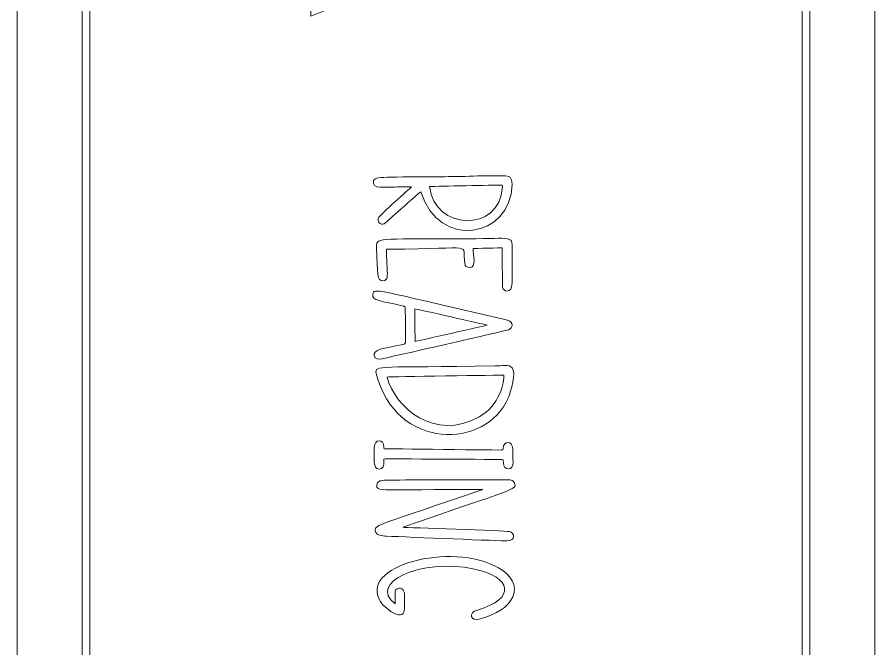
# Model space of a CAD drawing. Header units: inches. Extents: x 186 to 318, y 11 to 493.
# Drawn here: x 186.5 to 317.5, y 261.7 to 358.3 of the extents above; entities that cross this region are included whole.
import ezdxf

# ---------------------------------------------------------------- set-up
doc = ezdxf.new("R2010")
doc.units = ezdxf.units.IN
doc.header["$MEASUREMENT"] = 0
doc.layers.add('_U+0421_U+043B_U+043E_U+0439 1', color=7, linetype='Continuous')

msp = doc.modelspace()

# ---------------------------------------------------------------- linework, layer by layer
at = {"layer": '_U+0421_U+043B_U+043E_U+0439 1', "color": 1, "lineweight": 9, "true_color": 0xff0000}
msp.add_open_spline([(305.39, 493.2), (305.39, 493.2), (198.61, 493.2), (198.61, 493.2), (191.91, 493.2), (186.48, 487.77), (186.48, 481.07), (186.48, 481.07), (186.48, 22.93), (186.48, 22.93), (186.48, 16.23), (191.91, 10.8), (198.61, 10.8), (198.61, 10.8), (305.39, 10.8), (305.39, 10.8), (312.09, 10.8), (317.52, 16.23), (317.52, 22.93), (317.52, 22.93), (317.52, 481.07), (317.52, 481.07), (317.52, 487.77), (312.09, 493.2), (305.39, 493.2)], degree=3, knots=[0, 0, 0, 0, 1, 1, 1, 2, 2, 2, 3, 3, 3, 4, 4, 4, 5, 5, 5, 6, 6, 6, 7, 7, 7, 8, 8, 8, 8], dxfattribs=at)
at = {"layer": '_U+0421_U+043B_U+043E_U+0439 1', "color": 7, "lineweight": 9, "true_color": 0xffffff}
for points, knots in [([(307.6, 470.7), (307.6, 470.7), (307.6, 33.3), (307.6, 33.3), (307.6, 27.75), (304.88, 21.12), (296.82, 21.12), (296.82, 21.12), (207.18, 21.12), (207.18, 21.12), (201.24, 21.12), (196.4, 26.59), (196.4, 33.3), (196.4, 33.3), (196.4, 470.7), (196.4, 470.7), (196.4, 477.41), (201.23, 482.88), (207.18, 482.88), (207.18, 482.88), (296.82, 482.88), (296.82, 482.88), (302.77, 482.88), (307.6, 477.41), (307.6, 470.7)], [0, 0, 0, 0, 1, 1, 1, 2, 2, 2, 3, 3, 3, 4, 4, 4, 5, 5, 5, 6, 6, 6, 7, 7, 7, 8, 8, 8, 8]), ([(306.4, 397.02), (306.4, 397.02), (306.4, 416.07), (306.4, 416.07), (305.56, 413.95), (304.11, 412.2), (301.82, 412.2), (298.74, 412.2), (296, 414.6), (297.23, 419.36), (291.79, 417.15), (289.13, 420.63), (289.07, 423.51), (287.79, 419.4), (283.33, 416.19), (277.97, 418.41), (278.14, 413.77), (271.38, 408.55), (266.86, 410.24), (267.93, 403.72), (264.04, 400.21), (258.07, 400.6), (260.09, 383.33), (250.6, 365.51), (231.37, 358.42), (231.29, 366.97), (226.22, 370.85), (222.51, 378.22), (218.99, 385.21), (218.33, 393.92), (221.34, 401.59), (213.61, 398.36), (205.48, 397.74), (197.6, 399.44), (197.6, 399.44), (197.6, 108.62), (197.6, 108.62), (198.05, 109.04), (198.67, 108.92), (198.98, 108.51), (199.66, 107.61), (198.46, 106.46), (197.6, 107.28), (197.6, 107.28), (197.6, 86.9), (197.6, 86.9), (197.98, 88.22), (198.79, 90.22), (200.38, 91.24), (202.94, 92.86), (208.86, 91.33), (207.15, 84.71), (208.4, 85.22), (210.18, 85.7), (211.78, 85.22), (213.51, 84.69), (215.29, 82.83), (215.47, 80.77), (216.41, 83.34), (218.43, 85.49), (220.45, 86.14), (222.73, 86.87), (225.02, 86.24), (226.41, 85.66), (226.24, 90.31), (233, 95.52), (237.52, 93.84), (236.44, 100.42), (240.46, 103.87), (246.31, 103.49), (244.29, 120.89), (253.86, 138.59), (273.01, 145.65), (273.09, 137.12), (278.17, 133.18), (281.87, 125.85), (285.42, 118.79), (286.03, 110.07), (283.04, 102.48), (290.53, 105.6), (298.5, 106.33), (306.4, 104.71), (306.4, 104.71), (306.4, 395.22), (306.4, 395.22), (304.84, 394.8), (304.87, 397.44), (306.4, 397.02)], [0, 0, 0, 0, 1, 1, 1, 2, 2, 2, 3, 3, 3, 4, 4, 4, 5, 5, 5, 6, 6, 6, 7, 7, 7, 8, 8, 8, 9, 9, 9, 10, 10, 10, 11, 11, 11, 12, 12, 12, 13, 13, 13, 14, 14, 14, 15, 15, 15, 16, 16, 16, 17, 17, 17, 18, 18, 18, 19, 19, 19, 20, 20, 20, 21, 21, 21, 22, 22, 22, 23, 23, 23, 24, 24, 24, 25, 25, 25, 26, 26, 26, 27, 27, 27, 28, 28, 28, 29, 29, 29, 29]), ([(241.1, 332.52), (240.97, 332.65), (240.91, 332.83), (240.91, 333.01), (240.95, 334.01), (241.97, 333.78), (250.49, 333.86), (252.16, 333.88), (253.87, 333.9), (255.56, 333.95), (257.22, 334.01), (258.87, 334.02), (260.69, 334.03), (261.71, 334.02), (262.11, 333.84), (262.09, 332.68), (261.95, 324.53), (250.96, 322.6), (248.14, 331.59), (247.68, 331.23), (242.61, 326.68), (242.56, 326.66), (241.98, 326.46), (241.44, 327.02), (241.68, 327.58), (241.86, 328.02), (246.38, 332.01), (246.74, 332.32), (244.35, 332.36), (245.43, 332.29), (242.86, 332.27), (242.29, 332.27), (241.47, 332.15), (241.1, 332.52)], [0, 0, 0, 0, 1, 1, 1, 2, 2, 2, 3, 3, 3, 4, 4, 4, 5, 5, 5, 6, 6, 6, 7, 7, 7, 8, 8, 8, 9, 9, 9, 10, 10, 10, 11, 11, 11, 11]), ([(249.5, 332.36), (250.18, 325.69), (260.23, 325.17), (260.62, 332.33), (260.64, 332.62), (260.65, 332.57), (260.36, 332.57), (257.99, 332.6), (249.66, 332.38), (249.5, 332.36)], [0, 0, 0, 0, 1, 1, 1, 2, 2, 2, 3, 3, 3, 3]), ([(260.6, 323), (260.6, 322.99), (260.6, 317.24), (260.64, 317), (260.71, 316.63), (260.98, 316.41), (261.35, 316.41), (262.35, 316.41), (262.08, 317.5), (262.09, 323.25), (262.11, 324.92), (261.83, 324.4), (253.99, 324.36), (241.33, 324.36), (241.31, 324.6), (241.38, 322.96), (241.55, 319.17), (241.42, 317.85), (242.42, 317.97), (243.16, 318.07), (243.04, 318.89), (243.02, 319.61), (243.02, 319.62), (242.89, 322.78), (242.89, 322.78), (242.9, 322.78), (242.92, 322.79), (242.96, 322.78), (243.15, 322.78), (243.33, 322.79), (243.33, 322.79), (257.02, 322.87), (254.38, 323.87), (254.87, 320.62), (254.93, 320.25), (255.2, 320.01), (255.57, 319.99), (256.83, 319.99), (256.03, 321.88), (256.14, 322.9), (256.31, 322.94), (260.44, 322.99), (260.6, 323)], [0, 0, 0, 0, 1, 1, 1, 2, 2, 2, 3, 3, 3, 4, 4, 4, 5, 5, 5, 6, 6, 6, 7, 7, 7, 8, 8, 8, 9, 9, 9, 10, 10, 10, 11, 11, 11, 12, 12, 12, 13, 13, 13, 14, 14, 14, 14]), ([(240.84, 315.9), (241.05, 316.95), (240.71, 316.7), (260.81, 312.11), (261.04, 312.05), (261.29, 312), (261.54, 311.91), (262.26, 311.67), (262.27, 310.75), (261.54, 310.48), (261.22, 310.36), (242.59, 306.13), (242.25, 306.06), (241.7, 305.95), (241.15, 305.95), (241.04, 306.55), (240.85, 307.55), (242.35, 307.54), (245.43, 308.26), (246.01, 308.4), (245.82, 308.02), (245.77, 313.77), (245.76, 314.05), (245.76, 314.05), (245.47, 314.12), (242.01, 314.93), (240.63, 314.9), (240.84, 315.9)], [0, 0, 0, 0, 1, 1, 1, 2, 2, 2, 3, 3, 3, 4, 4, 4, 5, 5, 5, 6, 6, 6, 7, 7, 7, 8, 8, 8, 9, 9, 9, 9]), ([(247.29, 308.71), (247.75, 308.78), (257.84, 311.09), (258.29, 311.2), (258, 311.27), (247.54, 313.66), (247.25, 313.69), (247.23, 313.54), (247.26, 308.85), (247.29, 308.71)], [0, 0, 0, 0, 1, 1, 1, 2, 2, 2, 3, 3, 3, 3]), ([(262.11, 304.69), (262.75, 303.99), (261.9, 301.01), (261.54, 300.15), (258.18, 292.09), (244.26, 292.02), (241.35, 303.81), (241.01, 305.17), (241.86, 304.66), (259.5, 304.96), (260.51, 304.98), (261.64, 305.21), (262.11, 304.69)], [0, 0, 0, 0, 1, 1, 1, 2, 2, 2, 3, 3, 3, 4, 4, 4, 4]), ([(260.85, 303.56), (260.6, 303.56), (243.29, 303.31), (243, 303.27), (244.25, 298.57), (250.24, 293.4), (257.08, 297.18), (260.25, 298.93), (260.89, 302.56), (260.85, 303.56)], [0, 0, 0, 0, 1, 1, 1, 2, 2, 2, 3, 3, 3, 3]), ([(260.69, 290.64), (260.7, 290.63), (260.75, 290.57), (260.76, 290.17), (260.77, 288.84), (262.36, 288.95), (262.25, 290.27), (262.19, 290.9), (262.19, 291.67), (262.19, 292.32), (262.17, 293.53), (260.82, 293.65), (260.71, 292.33), (260.71, 292.24), (260.7, 292.15), (260.69, 292.13), (260.54, 292.06), (242.72, 292.33), (242.54, 292.31), (242.52, 292.34), (242.51, 292.57), (242.51, 292.62), (242.49, 293.87), (241.05, 293.88), (241.05, 292.48), (241.05, 290.84), (240.77, 289.24), (241.77, 289.21), (242.43, 289.21), (242.53, 289.75), (242.52, 290.38), (242.52, 290.52), (242.52, 290.71), (242.52, 290.74), (242.6, 290.79), (260.6, 290.69), (260.69, 290.64)], [0, 0, 0, 0, 1, 1, 1, 2, 2, 2, 3, 3, 3, 4, 4, 4, 5, 5, 5, 6, 6, 6, 7, 7, 7, 8, 8, 8, 9, 9, 9, 10, 10, 10, 11, 11, 11, 12, 12, 12, 12]), ([(262.48, 287.04), (262.33, 287.51), (261.96, 287.55), (261.5, 287.55), (259.45, 287.59), (245.02, 287.54), (244.02, 287.53), (242.65, 287.52), (241.54, 287.65), (241.44, 286.81), (241.3, 285.66), (241.61, 286.11), (257.63, 286.1), (241.88, 280.62), (241.03, 280.75), (241.19, 279.75), (241.3, 279.03), (242.23, 278.99), (242.96, 278.96), (246.46, 278.79), (260.46, 278.23), (261.31, 278.23), (262.63, 278.23), (262.56, 279.47), (261.66, 279.66), (261.23, 279.75), (245.83, 280.29), (245.39, 280.31), (262.44, 286.27), (262.83, 285.99), (262.48, 287.04)], [0, 0, 0, 0, 1, 1, 1, 2, 2, 2, 3, 3, 3, 4, 4, 4, 5, 5, 5, 6, 6, 6, 7, 7, 7, 8, 8, 8, 9, 9, 9, 10, 10, 10, 10]), ([(260.66, 273.71), (254.05, 278.34), (239.05, 274.77), (241.78, 269.34), (242.59, 267.74), (245.43, 265.86), (245.63, 267.62), (245.66, 267.89), (245.69, 270.12), (245.62, 270.38), (245.36, 271.38), (244.12, 271.14), (244.22, 270.15), (244.26, 269.81), (244.25, 268.63), (244.25, 268.63), (239.9, 271.75), (248.07, 275.68), (256.35, 273.93), (261.97, 272.73), (262.86, 269.41), (256.79, 267.67), (255.28, 267.25), (255.86, 265.91), (257.07, 266.26), (258.79, 266.73), (260.83, 267.6), (261.85, 269.06), (263.03, 270.74), (262.37, 272.51), (260.66, 273.71)], [0, 0, 0, 0, 1, 1, 1, 2, 2, 2, 3, 3, 3, 4, 4, 4, 5, 5, 5, 6, 6, 6, 7, 7, 7, 8, 8, 8, 9, 9, 9, 10, 10, 10, 10])]:
    msp.add_open_spline(points, degree=3, knots=knots, dxfattribs=at)

doc.saveas('drawing.dxf')
